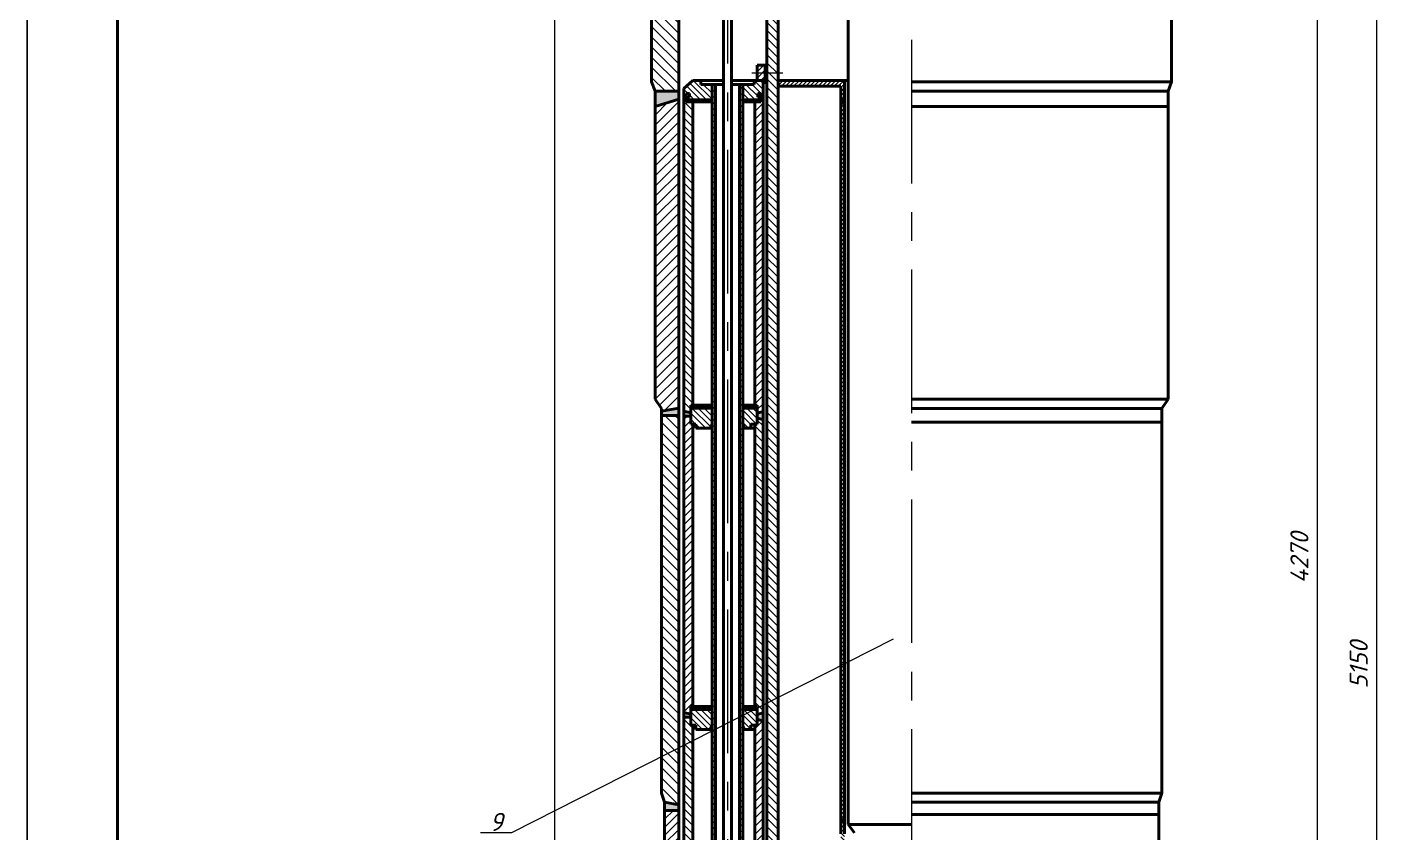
# Model space of a CAD drawing. Header units: millimetres. Extents: x 2879 to 23223, y -3142 to 6314.
# Drawn here: x 22546.3 to 22846.8, y -2808.8 to -2630.7 of the extents above; entities that cross this region are included whole.
import ezdxf

# ---------------------------------------------------------------- set-up
doc = ezdxf.new("R2010")
doc.units = ezdxf.units.MM
doc.linetypes.add('осевая', pattern=[50.8, 31.75, -6.35, 6.35, -6.35])
doc.layers.get('0').update_dxf_attribs({"lineweight": 40})
for name, color, linetype, lineweight in [('Оси', 7, 'осевая', 20), ('Размеры', 7, 'Continuous', 20), ('Тонкая', 7, 'Continuous', 25), ('штриховка', 7, 'Continuous', 20)]:
    doc.layers.add(name, color=color, linetype=linetype, lineweight=lineweight)
doc.styles.add('ADRF1', font='isocpeur.ttf', dxfattribs={"oblique": 15})
doc.styles.add('Размеры', font='isocpeur.ttf', dxfattribs={"oblique": 15})
doc.dimstyles.new('гост', dxfattribs={"dimtxt": 4, "dimasz": 5, "dimexe": 2, "dimexo": 0, "dimgap": 2, "dimtad": 1, "dimtoh": 1, "dimdec": 1, "dimlfac": 10, "dimtxsty": 'ADRF1', "dimcen": 2.5, "dimadec": 0, "dimazin": 0, "dimtfac": 1, "dimtdec": 1, "dimtmove": 0, "dimatfit": 3, "dimfxl": 1, "dimlwd": 20, "dimlwe": 20, "dimarcsym": 0})
pattern_1 = [(135, (22325.3025, -2965.1923), (-1.122532, -1.122532), [])]
pattern_2 = [(45, (22269.3143, -2965.1923), (-0.8980256, 0.8980256), [])]
pattern_3 = [(135, (22325.3025, -2965.1923), (-0.6735192, -0.6735192), [])]
pattern_4 = [(45, (22325.3025, -2965.1923), (-0.6735192, 0.6735192), [])]
pattern_5 = [(135, (22325.3025, -2965.1923), (-0.8980256, -0.8980256), [])]

# ---------------------------------------------------------------- blocks, each defined once
blk = doc.blocks.new('*D20')
at = {"layer": 'Defpoints', "color": 0, "transparency": 16777216}
for p in [(22662.95, -2540.82), (22819.88, -2955.27), (22662.95, -3041.81)]:
    blk.add_point(p, dxfattribs=at)
at = {"layer": 'Размеры', "color": 0, "linetype": 'Continuous', "lineweight": 20, "transparency": 16777216}
for p, q in [((22662.95, -2540.82), (22662.95, -3043.81)), ((22819.88, -2955.27), (22819.88, -3043.81)), ((22814.88, -3041.81), (22667.95, -3041.81))]:
    blk.add_line(p, q, dxfattribs=at)
at = {"layer": 'Размеры', "color": 0, "transparency": 16777216}
for points in [[(22667.95, -3040.98), (22667.95, -3042.65), (22662.95, -3041.81)], [(22814.88, -3040.98), (22814.88, -3042.65), (22819.88, -3041.81)]]:
    blk.add_solid(points, dxfattribs=at)
at = {"layer": 'Размеры', "color": 0, "transparency": 16777216, "insert": (22741.41, -3037.81), "char_height": 4, "attachment_point": 5, "style": 'ADRF1'}
blk.add_mtext('1570', dxfattribs=at)
blk = doc.blocks.new('*D21')
at = {"layer": 'Defpoints', "color": 0, "transparency": 16777216}
for p in [(22801.87, -2521.12), (22844.83, -2521.12), (22741.95, -3022.27)]:
    blk.add_point(p, dxfattribs=at)
at = {"layer": 'Размеры', "color": 0, "linetype": 'Continuous', "lineweight": 20, "transparency": 16777216}
for p, q in [((22801.87, -2521.12), (22846.83, -2521.12)), ((22844.83, -3017.27), (22844.83, -2526.12)), ((22741.95, -3022.27), (22846.83, -3022.27))]:
    blk.add_line(p, q, dxfattribs=at)
at = {"layer": 'Размеры', "color": 0, "transparency": 16777216}
for points in [[(22843.99, -2526.12), (22845.66, -2526.12), (22844.83, -2521.12)], [(22843.99, -3017.27), (22845.66, -3017.27), (22844.83, -3022.27)]]:
    blk.add_solid(points, dxfattribs=at)
at = {"layer": 'Размеры', "color": 0, "transparency": 16777216, "insert": (22840.83, -2771.7), "char_height": 4, "attachment_point": 5, "rotation": 90, "style": 'ADRF1'}
blk.add_mtext('5150', dxfattribs=at)
blk = doc.blocks.new('*D22')
at = {"layer": 'Defpoints', "color": 0, "transparency": 16777216}
for p in [(22820.95, -2540.82), (22831.72, -2540.82), (22819.88, -2955.27)]:
    blk.add_point(p, dxfattribs=at)
at = {"layer": 'Размеры', "color": 0, "linetype": 'Continuous', "lineweight": 20, "transparency": 16777216}
for p, q in [((22820.95, -2540.82), (22833.72, -2540.82)), ((22831.72, -2950.27), (22831.72, -2545.82)), ((22819.88, -2955.27), (22833.72, -2955.27))]:
    blk.add_line(p, q, dxfattribs=at)
at = {"layer": 'Размеры', "color": 0, "transparency": 16777216}
for points in [[(22830.88, -2545.82), (22832.55, -2545.82), (22831.72, -2540.82)], [(22830.88, -2950.27), (22832.55, -2950.27), (22831.72, -2955.27)]]:
    blk.add_solid(points, dxfattribs=at)
at = {"layer": 'Размеры', "color": 0, "transparency": 16777216, "insert": (22827.72, -2748.05), "char_height": 4, "attachment_point": 5, "rotation": 90, "style": 'ADRF1'}
blk.add_mtext('4270', dxfattribs=at)

msp = doc.modelspace()

# ---------------------------------------------------------------- hatches: boundary and pattern name
h = msp.add_hatch(color=256)
h.dxf.hatch_style = 1
h.paths.add_polyline_path([(22690.444, -2646.628), (22690.444, -2644.908), (22685.226, -2644.908), (22685.226, -2648.305)])
h.paths.add_polyline_path([(22687.298, -2802.067), (22687.298, -2803.878), (22690.444, -2803.878), (22690.444, -2802.637)])
h.paths.add_polyline_path([(22686.61, -2715.657), (22686.61, -2716.58), (22690.444, -2716.58), (22690.444, -2714.964)])
h = msp.add_hatch(color=256)
h.dxf.hatch_style = 1
h.paths.add_polyline_path([(22727.14, -2646.646), (22726.305, -2647.018), (22726.305, -2647.505), (22727.14, -2647.626)])
h = msp.add_hatch(color=256)
h.dxf.hatch_style = 1
h.paths.add_polyline_path([(22693.14, -2715.986), (22691.597, -2715.63), (22691.597, -2716.721), (22693.14, -2716.721)])
h.paths.add_polyline_path([(22709.12, -2715.72), (22707.804, -2716.087), (22707.804, -2717.138), (22709.12, -2717.554)])
h.paths.add_polyline_path([(22704.613, -2718.666), (22704.613, -2719.391), (22704.957, -2719.391)])
h.paths.add_polyline_path([(22697.837, -2718.483), (22697.407, -2719.391), (22697.837, -2719.391)])
h = msp.add_hatch(color=256)
h.dxf.hatch_style = 1
h.paths.add_polyline_path([(22693.14, -2782.573), (22691.597, -2782.216), (22691.597, -2783.308), (22693.14, -2783.308)])
h.paths.add_polyline_path([(22697.837, -2785.07), (22697.407, -2785.977), (22697.837, -2785.977)])
h.paths.add_polyline_path([(22704.613, -2785.253), (22704.613, -2785.977), (22704.957, -2785.977)])
h.paths.add_polyline_path([(22709.12, -2782.307), (22707.804, -2782.674), (22707.804, -2783.725), (22709.12, -2784.141)])
h = msp.add_hatch(color=256)
h.dxf.hatch_style = 1
h.paths.add_polyline_path([(22727.14, -2805.787), (22726.305, -2806.03), (22726.305, -2806.431), (22727.14, -2806.688)])
at = {"layer": 'штриховка'}
h = msp.add_hatch(dxfattribs=at)
h.set_pattern_fill('ANSI31', color=256, scale=0.5, angle=90)
h.set_pattern_definition(pattern_1)
h.paths.add_polyline_path([(22690.444, -2558.609), (22687.047, -2558.609), (22687.047, -2558.992), (22686.652, -2558.992), (22686.272, -2559.292), (22685.798, -2559.292), (22684.447, -2559.384), (22684.447, -2642.844), (22685.226, -2644.908), (22690.444, -2644.908)])
h = msp.add_hatch(dxfattribs=at)
h.set_pattern_fill('ANSI31', color=256, scale=0.4, angle=90)
h.set_pattern_definition(pattern_5)
h.paths.add_polyline_path([(22712.441, -2798.49), (22709.941, -2798.49), (22709.941, -2853.546), (22712.441, -2854.233)])
h.paths.add_polyline_path([(22712.441, -2725.296), (22709.941, -2725.296), (22709.941, -2798.49), (22712.441, -2798.49)])
h.paths.add_polyline_path([(22712.441, -2635.342), (22709.941, -2635.342), (22709.941, -2725.296), (22712.441, -2725.296)])
h.paths.add_polyline_path([(22712.441, -2575.457), (22709.941, -2575.457), (22709.941, -2635.342), (22712.441, -2635.342)])
h = msp.add_hatch(dxfattribs=at)
h.set_pattern_fill('ANSI31', color=256, scale=0.3)
h.set_pattern_definition(pattern_4)
h.paths.add_polyline_path([(22709.559, -2639.157), (22707.775, -2639.157), (22707.775, -2640.841), (22709.559, -2640.841)])
h.paths.add_polyline_path([(22709.559, -2640.841), (22707.775, -2640.841), (22707.775, -2642.524), (22709.559, -2642.524)])
h = msp.add_hatch(dxfattribs=at)
h.set_pattern_fill('ANSI31', color=256, scale=0.3, angle=90)
h.set_pattern_definition(pattern_3)
h.paths.add_polyline_path([(22697.837, -2646.781), (22697.837, -2643.389), (22695.306, -2643.389), (22695.306, -2642.524), (22693.597, -2642.524), (22691.597, -2644.306), (22691.597, -2646.193), (22692.117, -2646.193), (22692.117, -2645.433), (22692.818, -2645.433), (22692.818, -2646.193), (22692.117, -2646.193), (22692.117, -2646.781)])
h.paths.add_polyline_path([(22704.613, -2643.389), (22704.613, -2646.781), (22708.6, -2646.781), (22708.6, -2646.193), (22707.899, -2646.193), (22707.899, -2645.433), (22708.6, -2645.433), (22708.6, -2646.193), (22709.12, -2646.193), (22709.12, -2643.24, -0.4142136), (22709.42, -2642.94), (22709.941, -2642.94), (22709.941, -2642.524), (22707.145, -2642.524), (22707.145, -2643.389)])
h = msp.add_hatch(dxfattribs=at)
h.set_pattern_fill('ANSI31', color=256, scale=0.3)
h.set_pattern_definition(pattern_4)
h.paths.add_polyline_path([(22704.613, -2793.829), (22703.897, -2793.829), (22703.897, -2876.606), (22704.613, -2876.606), (22704.613, -2870.429)])
h.paths.add_polyline_path([(22698.554, -2793.829), (22697.837, -2793.829), (22697.837, -2876.606), (22698.554, -2876.606)])
h.paths.add_polyline_path([(22704.613, -2643.389), (22703.897, -2643.389), (22703.897, -2680.316), (22704.613, -2680.316)])
h.paths.add_polyline_path([(22698.554, -2643.389), (22697.837, -2643.389), (22697.837, -2680.316), (22698.554, -2680.316)])
h.paths.add_polyline_path([(22704.613, -2680.316), (22703.897, -2680.316), (22703.897, -2727.475), (22704.613, -2727.475)])
h.paths.add_polyline_path([(22698.554, -2680.316), (22697.837, -2680.316), (22697.837, -2727.475), (22698.554, -2727.475)])
h.paths.add_polyline_path([(22698.554, -2727.475), (22697.837, -2727.475), (22697.837, -2793.829), (22698.554, -2793.829)])
h.paths.add_polyline_path([(22704.613, -2727.475), (22703.897, -2727.475), (22703.897, -2793.829), (22704.613, -2793.829)])
h = msp.add_hatch(dxfattribs=at)
h.set_pattern_fill('ANSI31', color=256, scale=0.2)
h.set_pattern_definition([(45, (22325.3025, -2965.1923), (-0.4490128, 0.4490128), [])])
h.paths.add_polyline_path([(22712.441, -2642.524), (22712.441, -2643.784), (22726.305, -2643.784), (22726.305, -2647.018), (22727.14, -2646.646), (22727.14, -2643.784), (22727.14, -2642.524)])
h = msp.add_hatch(dxfattribs=at)
h.set_pattern_fill('ANSI31', color=256, scale=0.5)
h.set_pattern_definition([(45, (22325.3025, -2965.1923), (-1.122532, 1.122532), [])])
h.paths.add_polyline_path([(22690.444, -2646.628), (22685.226, -2648.305), (22685.226, -2712.944), (22686.61, -2715.073), (22686.61, -2715.657), (22690.444, -2714.964)])
h = msp.add_hatch(dxfattribs=at)
h.set_pattern_fill('ANSI31', color=256, scale=0.4, angle=90)
h.set_pattern_definition(pattern_5)
h.paths.add_polyline_path([(22727.14, -2647.626), (22726.305, -2647.505), (22726.305, -2806.03), (22727.14, -2805.787)])
h.paths.add_polyline_path([(22693.597, -2647.259), (22692.117, -2647.259), (22692.117, -2646.781), (22692.117, -2646.193), (22691.597, -2646.193), (22691.597, -2715.63), (22693.14, -2715.986), (22693.14, -2714.973), (22693.14, -2714.302), (22693.597, -2714.302), (22693.597, -2660.238)])
h = msp.add_hatch(dxfattribs=at)
h.set_pattern_fill('ANSI31', color=256, scale=0.4)
h.set_pattern_definition(pattern_2)
h.paths.add_polyline_path([(22709.12, -2672.353), (22707.282, -2672.353), (22707.282, -2694.212), (22709.12, -2694.212)])
h.paths.add_polyline_path([(22709.12, -2694.212), (22707.282, -2694.212), (22707.282, -2714.302), (22707.804, -2714.302), (22707.804, -2714.973), (22707.804, -2716.087), (22709.12, -2715.72)])
h.paths.add_polyline_path([(22709.12, -2646.193), (22708.6, -2646.193), (22708.6, -2646.781), (22708.6, -2647.259), (22707.282, -2647.259), (22707.282, -2660.238), (22707.282, -2672.353), (22709.12, -2672.353)])
h = msp.add_hatch(dxfattribs=at)
h.set_pattern_fill('ANSI31', color=256, scale=0.2, angle=90)
h.set_pattern_definition([(135, (22325.3025, -2965.1923), (-0.4490128, -0.4490128), [])])
h.paths.add_polyline_path([(22727.14, -2647.626), (22726.305, -2647.505), (22726.305, -2677.642), (22727.14, -2677.642)])
h.paths.add_polyline_path([(22727.14, -2721.259), (22726.305, -2721.259), (22726.305, -2764.671), (22727.14, -2764.671)])
h.paths.add_polyline_path([(22727.14, -2677.642), (22726.305, -2677.642), (22726.305, -2721.259), (22727.14, -2721.259)])
h.paths.add_polyline_path([(22727.14, -2764.671), (22726.305, -2764.671), (22726.305, -2806.03), (22727.14, -2805.787)])
h = msp.add_hatch(dxfattribs=at)
h.set_pattern_fill('ANSI31', color=256, scale=0.3, angle=90)
h.set_pattern_definition(pattern_3)
h.paths.add_polyline_path([(22697.837, -2714.973), (22693.14, -2714.973), (22693.14, -2718.47), (22694.233, -2718.47), (22694.233, -2719.391), (22697.407, -2719.391), (22697.837, -2718.483)])
h.paths.add_polyline_path([(22704.613, -2718.666), (22704.957, -2719.391), (22706.399, -2719.391), (22706.399, -2718.47), (22707.804, -2718.47), (22707.804, -2714.973), (22704.613, -2714.973)])
h = msp.add_hatch(dxfattribs=at)
h.set_pattern_fill('ANSI31', color=256, scale=0.5, angle=90)
h.set_pattern_definition(pattern_1)
h.paths.add_polyline_path([(22686.61, -2800.088), (22687.298, -2802.067), (22690.444, -2802.637), (22690.444, -2716.58), (22686.61, -2716.58), (22686.61, -2718.088)])
h = msp.add_hatch(dxfattribs=at)
h.set_pattern_fill('ANSI31', color=256, scale=0.4)
h.set_pattern_definition([(45, (22325.3025, -2965.1923), (-0.8980256, 0.8980256), [])])
h.paths.add_polyline_path([(22693.597, -2718.47), (22693.14, -2718.47), (22693.14, -2716.721), (22691.597, -2716.721), (22691.597, -2782.216), (22693.14, -2782.573), (22693.14, -2781.56), (22693.14, -2780.889), (22693.597, -2780.889)])
h = msp.add_hatch(dxfattribs=at)
h.set_pattern_fill('ANSI31', color=256, scale=0.4, angle=90)
h.set_pattern_definition([(135, (22269.3143, -2965.1923), (-0.8980256, -0.8980256), [])])
h.paths.add_polyline_path([(22709.12, -2757.1), (22707.282, -2757.1), (22707.282, -2780.889), (22707.804, -2780.889), (22707.804, -2781.56), (22707.804, -2782.674), (22709.12, -2782.307)])
h.paths.add_polyline_path([(22709.12, -2717.554), (22707.804, -2717.138), (22707.804, -2718.47), (22707.282, -2718.47), (22707.282, -2757.1), (22709.12, -2757.1)])
h = msp.add_hatch(dxfattribs=at)
h.set_pattern_fill('ANSI31', color=256, scale=0.3, angle=90)
h.set_pattern_definition(pattern_3)
h.paths.add_polyline_path([(22693.14, -2781.56), (22693.14, -2785.057), (22694.233, -2785.057), (22694.233, -2785.977), (22697.407, -2785.977), (22697.837, -2785.07), (22697.837, -2781.56)])
h.paths.add_polyline_path([(22707.804, -2781.56), (22704.613, -2781.56), (22704.613, -2785.253), (22704.957, -2785.977), (22706.399, -2785.977), (22706.399, -2785.057), (22707.804, -2785.057)])
h = msp.add_hatch(dxfattribs=at)
h.set_pattern_fill('ANSI31', color=256, scale=0.4, angle=90)
h.set_pattern_definition(pattern_5)
h.paths.add_polyline_path([(22693.597, -2785.057), (22693.14, -2785.057), (22693.14, -2783.308), (22691.597, -2783.308), (22691.597, -2871.266), (22692.922, -2871.266), (22692.922, -2870.429), (22692.922, -2869.591), (22693.597, -2869.591)])
h = msp.add_hatch(dxfattribs=at)
h.set_pattern_fill('ANSI31', color=256, scale=0.4)
h.set_pattern_definition(pattern_2)
h.paths.add_polyline_path([(22709.12, -2812.133), (22707.282, -2812.133), (22707.282, -2838.299), (22709.12, -2838.299)])
h.paths.add_polyline_path([(22709.12, -2838.299), (22707.282, -2838.299), (22707.282, -2869.591), (22708.18, -2869.591), (22708.18, -2871.266), (22709.12, -2871.266), (22709.12, -2856.413)])
h.paths.add_polyline_path([(22709.12, -2784.141), (22707.804, -2783.725), (22707.804, -2785.057), (22707.282, -2785.057), (22707.282, -2812.133), (22709.12, -2812.133)])
h = msp.add_hatch(dxfattribs=at)
h.set_pattern_fill('ANSI31', color=256, scale=0.4)
h.set_pattern_definition(pattern_2)
h.paths.add_polyline_path([(22690.444, -2896.046), (22694.585, -2892.461), (22694.585, -2886.532), (22690.444, -2886.532), (22687.298, -2888.985), (22687.298, -2937.134), (22690.444, -2937.134), (22690.444, -2912.679)])
h.paths.add_polyline_path([(22690.444, -2937.134), (22687.298, -2937.134), (22687.298, -2981.268), (22690.367, -2985.25), (22699.231, -2985.25), (22699.231, -2982.343), (22700.326, -2982.343), (22700.326, -2984.392), (22701.711, -2984.392), (22701.711, -2977.365), (22694.878, -2977.365), (22691.367, -2977.365), (22691.367, -2973.426), (22690.444, -2972.66), (22690.444, -2970.15)])
h.paths.add_polyline_path([(22690.444, -2877.582), (22690.444, -2803.878), (22687.298, -2803.878), (22687.298, -2804.795), (22687.298, -2888.985), (22690.444, -2886.532)])
h = msp.add_hatch(dxfattribs=at)
h.set_pattern_fill('ANSI31', color=256, scale=0.2, angle=90)
h.set_pattern_definition([(135, (22269.3143, -2965.1923), (-0.4490128, -0.4490128), [])])
h.paths.add_polyline_path([(22727.14, -2805.787), (22726.305, -2806.03), (22726.305, -2809.084), (22726.305, -2824.34), (22721.457, -2824.34), (22721.001, -2826.769, -0.3608204), (22719.527, -2827.992), (22712.441, -2827.992), (22712.441, -2831.263), (22721.282, -2831.263), (22721.282, -2831.053, -0.3518145), (22723.554, -2829.001), (22723.554, -2826.192), (22726.172, -2826.192), (22727.14, -2825.432), (22727.14, -2824.34), (22727.14, -2809.084)])

# ---------------------------------------------------------------- linework, layer by layer
for p, q in [((22566.34, -2306.406), (22566.34, -3137.406)), ((22700.368, -2877.582), (22700.368, -2546.299)), ((22702.082, -2877.582), (22702.082, -2546.299)), ((22799.447, -2550.644), (22799.447, -2642.844)), ((22684.447, -2559.384), (22684.447, -2642.844)), ((22690.444, -2558.609), (22690.444, -2877.582)), ((22727.947, -2572.324), (22727.947, -2807.035)), ((22709.941, -2575.457), (22709.941, -2856.413)), ((22712.441, -2575.457), (22712.441, -2856.413)), ((22707.775, -2639.157), (22709.559, -2639.157)), ((22707.775, -2642.524), (22707.775, -2639.157)), ((22709.559, -2639.157), (22709.559, -2642.524)), ((22709.559, -2639.157), (22709.941, -2639.157)), ((22684.447, -2642.844), (22685.226, -2644.908)), ((22691.597, -2644.306), (22693.597, -2642.524)), ((22693.597, -2642.524), (22700.368, -2642.524)), ((22695.306, -2642.524), (22695.306, -2643.389)), ((22695.306, -2643.389), (22700.368, -2643.389)), ((22697.837, -2643.389), (22697.837, -2876.606)), ((22698.554, -2643.389), (22698.554, -2876.606)), ((22702.082, -2642.524), (22709.941, -2642.524)), ((22702.082, -2643.389), (22707.145, -2643.389)), ((22703.897, -2643.389), (22703.897, -2876.606)), ((22704.613, -2643.389), (22704.613, -2870.429)), ((22707.145, -2642.524), (22707.145, -2643.389)), ((22709.12, -2646.193), (22709.12, -2643.24)), ((22709.941, -2642.94), (22709.42, -2642.94)), ((22712.441, -2642.524), (22727.947, -2642.524)), ((22712.441, -2643.784), (22726.305, -2643.784)), ((22726.305, -2643.784), (22726.305, -2809.084)), ((22727.14, -2643.784), (22727.14, -2642.524)), ((22727.14, -2643.784), (22727.14, -2809.084)), ((22799.447, -2642.844), (22741.947, -2642.844)), ((22799.447, -2642.844), (22798.668, -2644.908)), ((22685.226, -2644.908), (22685.226, -2648.305)), ((22685.226, -2644.908), (22690.444, -2644.908)), ((22690.444, -2646.628), (22685.226, -2648.305)), ((22691.597, -2644.306), (22691.597, -2874.93)), ((22691.597, -2646.193), (22692.117, -2646.193)), ((22692.117, -2646.193), (22692.117, -2645.433)), ((22692.117, -2645.433), (22692.818, -2645.433)), ((22692.818, -2646.193), (22692.117, -2646.193)), ((22692.117, -2646.193), (22692.117, -2646.781)), ((22692.117, -2646.781), (22697.837, -2646.781)), ((22692.117, -2646.781), (22692.117, -2647.259)), ((22692.117, -2647.259), (22697.837, -2647.259)), ((22692.818, -2645.433), (22692.818, -2646.193)), ((22693.597, -2660.238), (22693.597, -2647.259)), ((22704.613, -2646.781), (22708.6, -2646.781)), ((22704.613, -2647.259), (22708.6, -2647.259)), ((22707.282, -2647.259), (22707.282, -2660.238)), ((22708.6, -2645.433), (22707.899, -2645.433)), ((22707.899, -2645.433), (22707.899, -2646.193)), ((22707.899, -2646.193), (22708.6, -2646.193)), ((22708.6, -2646.193), (22708.6, -2645.433)), ((22709.12, -2646.193), (22708.6, -2646.193)), ((22708.6, -2646.193), (22708.6, -2646.781)), ((22708.6, -2647.259), (22708.6, -2646.781)), ((22709.12, -2646.193), (22709.12, -2856.413)), ((22726.305, -2647.018), (22727.14, -2646.646)), ((22798.668, -2644.908), (22741.947, -2644.908)), ((22798.668, -2644.908), (22798.668, -2648.305)), ((22685.226, -2648.305), (22685.226, -2712.944)), ((22726.305, -2647.505), (22727.14, -2647.626)), ((22798.668, -2648.305), (22741.947, -2648.305)), ((22798.668, -2648.305), (22798.668, -2712.944)), ((22693.597, -2714.302), (22693.597, -2660.238)), ((22707.282, -2660.238), (22707.282, -2714.302)), ((22685.226, -2712.944), (22686.61, -2715.073)), ((22798.668, -2712.944), (22741.947, -2712.944)), ((22798.668, -2712.944), (22797.283, -2715.073)), ((22686.61, -2715.657), (22690.444, -2714.964)), ((22686.61, -2715.073), (22686.61, -2715.073)), ((22686.61, -2715.073), (22686.61, -2718.088)), ((22693.14, -2715.986), (22691.597, -2715.63)), ((22693.14, -2714.302), (22693.14, -2714.973)), ((22693.14, -2714.302), (22697.837, -2714.302)), ((22697.837, -2714.973), (22693.14, -2714.973)), ((22693.14, -2714.973), (22693.14, -2718.47)), ((22704.613, -2714.302), (22707.804, -2714.302)), ((22707.804, -2714.973), (22704.613, -2714.973)), ((22707.804, -2714.302), (22707.804, -2714.973)), ((22707.804, -2718.47), (22707.804, -2714.973)), ((22707.804, -2716.087), (22709.12, -2715.72)), ((22797.283, -2715.073), (22741.947, -2715.073)), ((22797.283, -2715.073), (22797.283, -2715.073)), ((22797.283, -2715.073), (22797.283, -2718.088)), ((22686.61, -2716.58), (22690.444, -2716.58)), ((22686.61, -2718.088), (22686.61, -2800.088)), ((22693.14, -2716.721), (22691.597, -2716.721)), ((22693.14, -2718.47), (22694.233, -2718.47)), ((22693.597, -2780.889), (22693.597, -2718.47)), ((22694.233, -2718.47), (22694.233, -2719.391)), ((22697.407, -2719.391), (22697.837, -2718.483)), ((22704.613, -2718.666), (22704.957, -2719.391)), ((22706.399, -2719.391), (22706.399, -2718.47)), ((22706.399, -2718.47), (22707.804, -2718.47)), ((22707.282, -2718.47), (22707.282, -2780.889)), ((22707.804, -2717.138), (22709.12, -2717.554)), ((22797.283, -2718.088), (22741.947, -2718.088)), ((22797.283, -2718.088), (22797.283, -2800.088)), ((22694.233, -2719.391), (22697.837, -2719.391)), ((22704.613, -2719.391), (22706.399, -2719.391)), ((22706.399, -2719.391), (22707.282, -2719.391)), ((22693.14, -2782.573), (22691.597, -2782.216)), ((22693.14, -2780.889), (22697.837, -2780.889)), ((22693.14, -2780.889), (22693.14, -2781.56)), ((22697.837, -2781.56), (22693.14, -2781.56)), ((22693.14, -2781.56), (22693.14, -2785.057)), ((22704.613, -2780.889), (22707.804, -2780.889)), ((22707.804, -2781.56), (22704.613, -2781.56)), ((22707.804, -2780.889), (22707.804, -2781.56)), ((22707.804, -2785.057), (22707.804, -2781.56)), ((22707.804, -2782.674), (22709.12, -2782.307)), ((22693.14, -2783.308), (22691.597, -2783.308)), ((22693.14, -2785.057), (22694.233, -2785.057)), ((22693.597, -2869.591), (22693.597, -2785.057)), ((22694.233, -2785.057), (22694.233, -2785.977)), ((22697.407, -2785.977), (22697.837, -2785.07)), ((22704.613, -2785.253), (22704.957, -2785.977)), ((22706.399, -2785.057), (22707.804, -2785.057)), ((22706.399, -2785.977), (22706.399, -2785.057)), ((22707.282, -2785.057), (22707.282, -2869.591)), ((22707.804, -2783.725), (22709.12, -2784.141)), ((22694.233, -2785.977), (22697.837, -2785.977)), ((22704.613, -2785.977), (22706.399, -2785.977)), ((22706.399, -2785.977), (22707.282, -2785.977)), ((22686.61, -2800.088), (22687.298, -2802.067)), ((22797.283, -2800.088), (22741.947, -2800.088)), ((22797.283, -2800.088), (22796.596, -2802.067)), ((22687.298, -2802.067), (22687.298, -2802.067)), ((22687.298, -2802.067), (22687.298, -2804.795)), ((22687.298, -2802.067), (22690.444, -2802.637)), ((22796.596, -2802.067), (22741.947, -2802.067)), ((22796.596, -2802.067), (22796.596, -2802.067)), ((22796.596, -2802.067), (22796.596, -2804.795)), ((22690.444, -2803.878), (22687.298, -2803.878)), ((22687.298, -2804.795), (22687.298, -2981.268)), ((22726.305, -2806.03), (22727.14, -2805.787)), ((22796.596, -2804.795), (22741.947, -2804.795)), ((22796.596, -2804.795), (22796.596, -2940.268)), ((22727.947, -2807.035), (22741.947, -2807.035)), ((22727.947, -2807.035), (22729.31, -2808.838))]:
    msp.add_line(p, q)
msp.add_arc((22709.42, -2643.24), 0.3, 90, 180)
at = {"layer": 'Оси'}
for p, q in [((22741.947, -2379.527), (22741.947, -3029.24)), ((22701.225, -2454.649), (22701.225, -2882.104)), ((22706.592, -2640.841), (22713.433, -2640.841))]:
    msp.add_line(p, q, dxfattribs=at)
at = {"layer": 'Размеры'}
for p, q in [((22737.854, -2766.007), (22653.462, -2808.837)), ((22653.462, -2808.837), (22646.6, -2808.837))]:
    msp.add_line(p, q, dxfattribs=at)
at = {"layer": 'Тонкая'}
msp.add_line((22546.34, -3142.406), (22546.34, -2301.406), dxfattribs=at)

# ---------------------------------------------------------------- texts
at = {"layer": 'Размеры', "insert": (22648.609, -2804.422), "char_height": 4, "attachment_point": 1, "style": 'Размеры'}
msp.add_mtext_dynamic_manual_height_columns('9', width=41.76858, gutter_width=12.5, heights=[0], dxfattribs=at)

# ---------------------------------------------------------------- dimensions: what is measured, and where the dimension line sits
at = {"layer": 'Размеры'}
for base, p1, p2, text, picture, middle in [((22844.825, -2521.124), (22741.947, -3022.269), (22801.87, -2521.124), '5150', '*D21', (22840.825, -2771.697)), ((22831.717, -2540.824), (22819.878, -2955.268), (22820.947, -2540.824), '4270', '*D22', (22827.717, -2748.046))]:
    dim = msp.add_linear_dim(base=base, p1=p1, p2=p2, angle=90, text=text, dimstyle='гост', dxfattribs=at)
    dim.commit()
    dim.dimension.update_dxf_attribs({"geometry": picture, "text_midpoint": middle})
dim = msp.add_linear_dim(base=(22662.947, -3041.813), p1=(22819.878, -2955.268), p2=(22662.947, -2540.824), text='1570', dimstyle='гост', dxfattribs=at)
dim.commit()
dim.dimension.update_dxf_attribs({"geometry": '*D20', "text_midpoint": (22741.412, -3041.813), "dimtype": 160})

doc.saveas('drawing.dxf')
